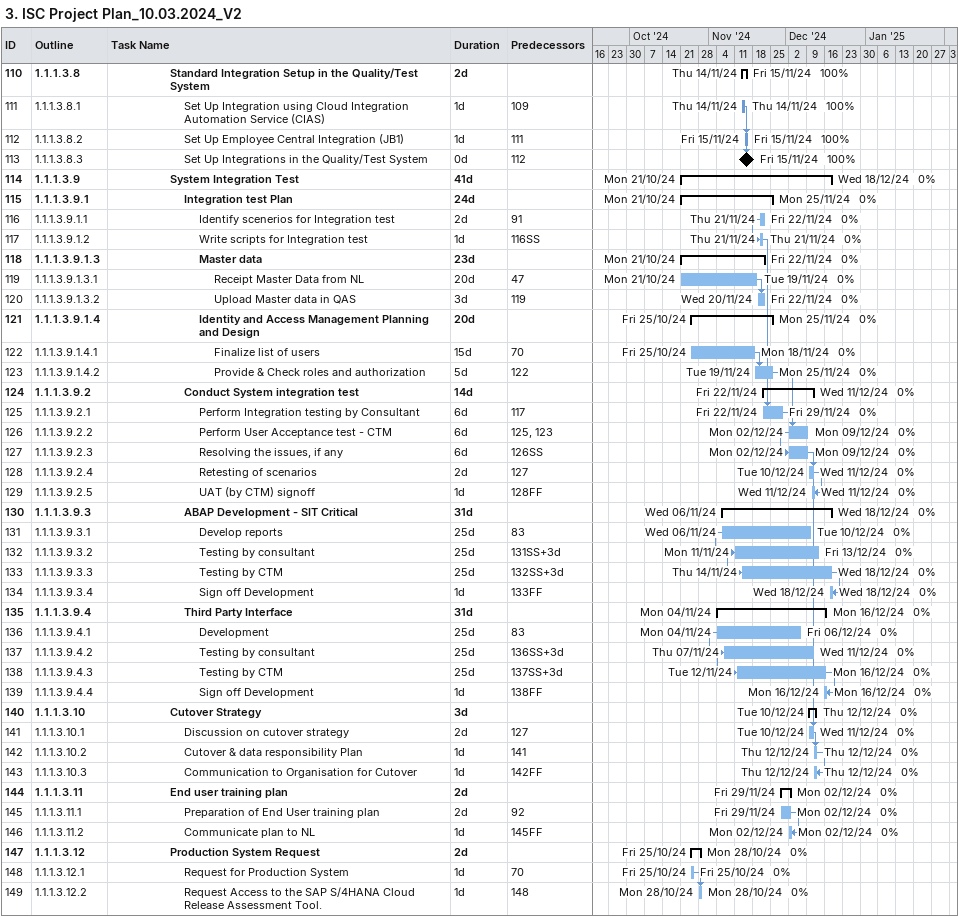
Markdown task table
3. ISC Project Plan_10.03.2024_V2

| ID | WBS | Task | Duration | Start | Finish | Predecessors | % complete |
|---|---|---|---|---|---|---|---|
| 110 | 1.1.1.3.8 | **Standard Integration Setup in the Quality/Test System** | 2d | 2024-11-14 | 2024-11-15 |  | 100 |
| 111 | 1.1.1.3.8.1 | Set Up Integration using Cloud Integration Automation Service (CIAS) | 1d | 2024-11-14 | 2024-11-14 | 109 | 100 |
| 112 | 1.1.1.3.8.2 | Set Up Employee Central Integration (JB1) | 1d | 2024-11-15 | 2024-11-15 | 111 | 100 |
| 113 | 1.1.1.3.8.3 | Set Up Integrations in the Quality/Test System | 0d | 2024-11-15 | 2024-11-15 | 112 | 100 |
| 114 | 1.1.1.3.9 | **System Integration Test** | 41d | 2024-10-21 | 2024-12-18 |  | 0 |
| 115 | 1.1.1.3.9.1 | **Integration test Plan** | 24d | 2024-10-21 | 2024-11-25 |  | 0 |
| 116 | 1.1.1.3.9.1.1 | Identify scenerios for Integration test | 2d | 2024-11-21 | 2024-11-22 | 91 | 0 |
| 117 | 1.1.1.3.9.1.2 | Write scripts for Integration test | 1d | 2024-11-21 | 2024-11-21 | 116SS | 0 |
| 118 | 1.1.1.3.9.1.3 | **Master data** | 23d | 2024-10-21 | 2024-11-22 |  | 0 |
| 119 | 1.1.1.3.9.1.3.1 | Receipt Master Data from NL | 20d | 2024-10-21 | 2024-11-19 | 47 | 0 |
| 120 | 1.1.1.3.9.1.3.2 | Upload Master data in QAS | 3d | 2024-11-20 | 2024-11-22 | 119 | 0 |
| 121 | 1.1.1.3.9.1.4 | **Identity and Access Management Planning and Design** | 20d | 2024-10-25 | 2024-11-25 |  | 0 |
| 122 | 1.1.1.3.9.1.4.1 | Finalize list of users | 15d | 2024-10-25 | 2024-11-18 | 70 | 0 |
| 123 | 1.1.1.3.9.1.4.2 | Provide & Check roles and authorization | 5d | 2024-11-19 | 2024-11-25 | 122 | 0 |
| 124 | 1.1.1.3.9.2 | **Conduct System integration test** | 14d | 2024-11-22 | 2024-12-11 |  | 0 |
| 125 | 1.1.1.3.9.2.1 | Perform Integration testing by Consultant | 6d | 2024-11-22 | 2024-11-29 | 117 | 0 |
| 126 | 1.1.1.3.9.2.2 | Perform User Acceptance test - CTM | 6d | 2024-12-02 | 2024-12-09 | 125, 123 | 0 |
| 127 | 1.1.1.3.9.2.3 | Resolving the issues, if any | 6d | 2024-12-02 | 2024-12-09 | 126SS | 0 |
| 128 | 1.1.1.3.9.2.4 | Retesting of scenarios | 2d | 2024-12-10 | 2024-12-11 | 127 | 0 |
| 129 | 1.1.1.3.9.2.5 | UAT (by CTM) signoff | 1d | 2024-12-11 | 2024-12-11 | 128FF | 0 |
| 130 | 1.1.1.3.9.3 | **ABAP Development - SIT Critical** | 31d | 2024-11-06 | 2024-12-18 |  | 0 |
| 131 | 1.1.1.3.9.3.1 | Develop reports | 25d | 2024-11-06 | 2024-12-10 | 83 | 0 |
| 132 | 1.1.1.3.9.3.2 | Testing by consultant | 25d | 2024-11-11 | 2024-12-13 | 131SS+3d | 0 |
| 133 | 1.1.1.3.9.3.3 | Testing by CTM | 25d | 2024-11-14 | 2024-12-18 | 132SS+3d | 0 |
| 134 | 1.1.1.3.9.3.4 | Sign off Development | 1d | 2024-12-18 | 2024-12-18 | 133FF | 0 |
| 135 | 1.1.1.3.9.4 | **Third Party Interface** | 31d | 2024-11-04 | 2024-12-16 |  | 0 |
| 136 | 1.1.1.3.9.4.1 | Development | 25d | 2024-11-04 | 2024-12-06 | 83 | 0 |
| 137 | 1.1.1.3.9.4.2 | Testing by consultant | 25d | 2024-11-07 | 2024-12-11 | 136SS+3d | 0 |
| 138 | 1.1.1.3.9.4.3 | Testing by CTM | 25d | 2024-11-12 | 2024-12-16 | 137SS+3d | 0 |
| 139 | 1.1.1.3.9.4.4 | Sign off Development | 1d | 2024-12-16 | 2024-12-16 | 138FF | 0 |
| 140 | 1.1.1.3.10 | **Cutover Strategy** | 3d | 2024-12-10 | 2024-12-12 |  | 0 |
| 141 | 1.1.1.3.10.1 | Discussion on cutover strategy | 2d | 2024-12-10 | 2024-12-11 | 127 | 0 |
| 142 | 1.1.1.3.10.2 | Cutover & data responsibility Plan | 1d | 2024-12-12 | 2024-12-12 | 141 | 0 |
| 143 | 1.1.1.3.10.3 | Communication to Organisation for Cutover | 1d | 2024-12-12 | 2024-12-12 | 142FF | 0 |
| 144 | 1.1.1.3.11 | **End user training plan** | 2d | 2024-11-29 | 2024-12-02 |  | 0 |
| 145 | 1.1.1.3.11.1 | Preparation of End User training plan | 2d | 2024-11-29 | 2024-12-02 | 92 | 0 |
| 146 | 1.1.1.3.11.2 | Communicate plan to NL | 1d | 2024-12-02 | 2024-12-02 | 145FF | 0 |
| 147 | 1.1.1.3.12 | **Production System Request** | 2d | 2024-10-25 | 2024-10-28 |  | 0 |
| 148 | 1.1.1.3.12.1 | Request for Production System | 1d | 2024-10-25 | 2024-10-25 | 70 | 0 |
| 149 | 1.1.1.3.12.2 | Request Access to the SAP S/4HANA Cloud Release Assessment Tool. | 1d | 2024-10-28 | 2024-10-28 | 148 | 0 |
